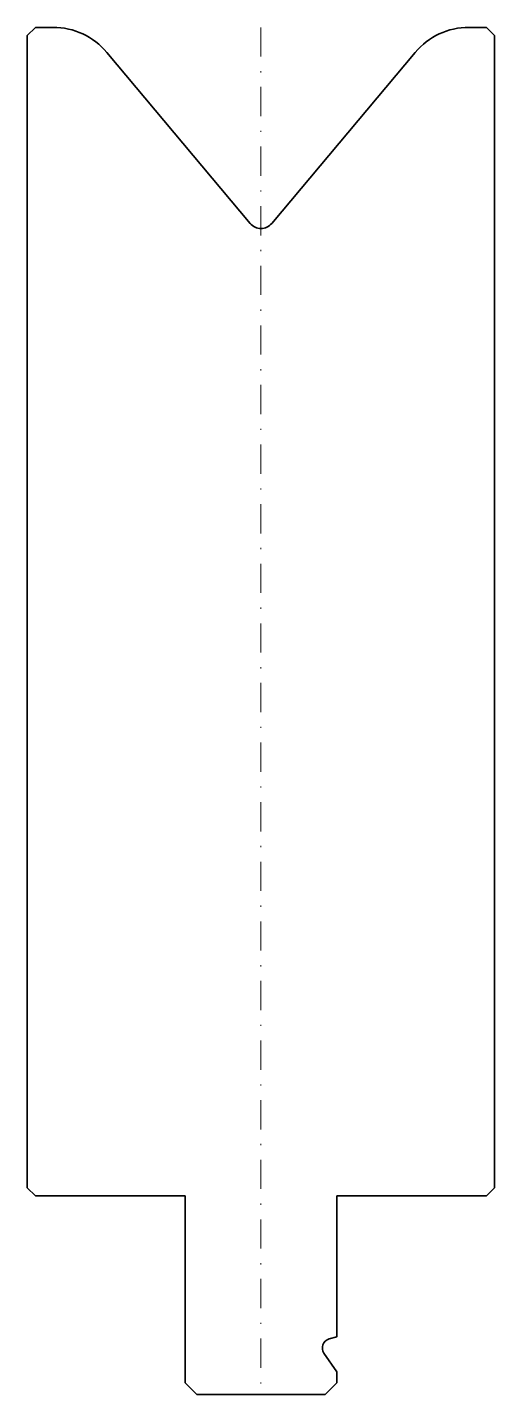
# Model space of a CAD drawing. Header units: millimetres. Extents: x -20 to 20, y -117 to 0.
import ezdxf

# ---------------------------------------------------------------- set-up
doc = ezdxf.new("R2010")
doc.units = ezdxf.units.MM
doc.header["$LTSCALE"] = 5
doc.linetypes.add('AUSGEZOGEN', pattern=[0])
doc.linetypes.add('DASHDOT', pattern=[1, 0.5, -0.25, 0, -0.25])
doc.layers.add('2', color=7, linetype='Continuous')
doc.layers.add('5', color=3, linetype='Continuous', true_color=0x00ff00)

msp = doc.modelspace()

# ---------------------------------------------------------------- linework, layer by layer
at = {"layer": '2', "color": 7, "linetype": 'AUSGEZOGEN', "lineweight": 35}
for p, q in [((-20, -0.7), (-19.3, 0)), ((-19.3, 0), (-17.79, 0)), ((17.8, 0), (19.3, 0)), ((19.3, 0), (20, -0.7)), ((-20, -99.3), (-20, -0.7)), ((20, -0.7), (20, -99.3)), ((-13.2, -2.14), (-0.91, -16.78)), ((0.92, -16.78), (13.21, -2.14)), ((-19.3, -100), (-20, -99.3)), ((20, -99.3), (19.3, -100)), ((-6.5, -100), (-19.3, -100)), ((-6.5, -116), (-6.5, -100)), ((19.3, -100), (6.5, -100)), ((6.5, -100), (6.5, -112.05)), ((6.5, -112.05), (5.84, -112.23)), ((5.39, -113.46), (6.5, -115.05)), ((6.5, -115.05), (6.5, -116)), ((-5.5, -117), (-6.5, -116)), ((5.51, -117), (-5.5, -117)), ((6.5, -116), (5.51, -117))]:
    msp.add_line(p, q, dxfattribs=at)
for centre, radius, start, end in [((-17.79, -6), 6, 40, 90), ((17.8, -6), 6, 90, 140), ((0, -16.01), 1.2, 220, 320), ((6.05, -113), 0.8, 105, 215)]:
    msp.add_arc(centre, radius, start, end, dxfattribs=at)
at = {"layer": '5', "color": 3, "linetype": 'DASHDOT', "lineweight": 18, "true_color": 0x00ff00}
msp.add_line((0, 0), (0, -117), dxfattribs=at)

doc.saveas('drawing.dxf')
